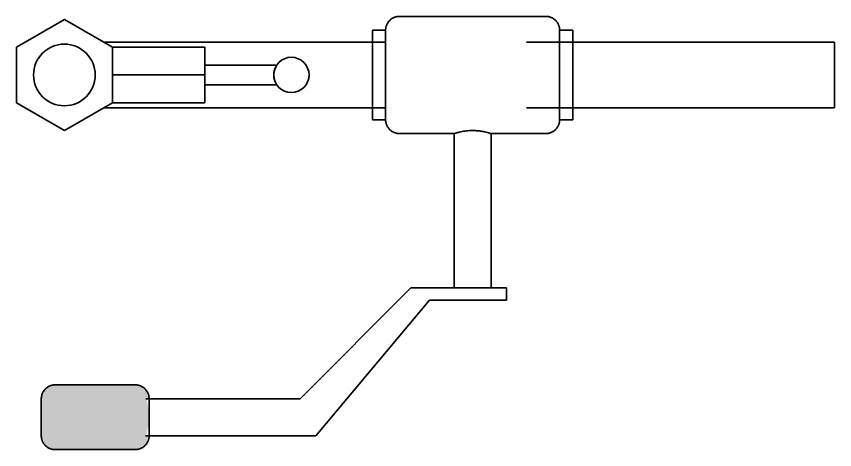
# Model space of a CAD drawing. Header units: millimetres. Extents: x -11989 to -4071, y -1478 to 4600.
# Drawn here: x -8574.5 to -8308.9, y 3874 to 4014.5 of the extents above; entities that cross this region are included whole.
import ezdxf

# ---------------------------------------------------------------- set-up
doc = ezdxf.new("R2010")
doc.units = ezdxf.units.MM
doc.layers.add('P-PIPE', color=7, linetype='Continuous', lineweight=35)

# ---------------------------------------------------------------- blocks, each defined once
blk = doc.blocks.new('Закладная угловая СГК_до70гр_ - Закладная угловая СГК_до70гр_-V36-Разрез 4')
at = {"layer": 'P-PIPE', "true_color": 0xff8000}
for points in [[(-8561.95, 3874), (-8561.95, 3895), (-8565.13, 3893.68), (-8566.45, 3890.5), (-8566.45, 3878.5), (-8566.14, 3878.02), (-8565.13, 3875.32)], [(-8561.95, 3874), (-8535.95, 3874), (-8535.95, 3895), (-8561.95, 3895), (-8561.95, 3875.41)], [(-8535.95, 3874), (-8532.77, 3875.32), (-8531.45, 3878.5), (-8532.46, 3878.72), (-8531.68, 3881.8), (-8531.57, 3883.01), (-8531.57, 3887), (-8532.2, 3890.02), (-8532.47, 3890.5), (-8531.45, 3890.5), (-8532.77, 3893.68), (-8535.95, 3895), (-8535.95, 3875.32)]]:
    blk.add_hatch(color=30, dxfattribs=at).paths.add_polyline_path(points)
at = {"layer": 'P-PIPE'}
for p, q in [((-8558.95, 4013.5), (-8574.54, 4004.5)), ((-8543.36, 4004.5), (-8558.95, 4013.5)), ((-8402.7, 4014.5), (-8450.2, 4014.5)), ((-8454.7, 4010), (-8458.95, 4010)), ((-8458.95, 4010), (-8458.95, 3981)), ((-8454.7, 4010), (-8454.7, 3981)), ((-8393.95, 4010), (-8398.2, 4010)), ((-8398.2, 3981), (-8398.2, 4010)), ((-8393.95, 3981), (-8393.95, 4010)), ((-8454.5, 4006.15), (-8508.95, 4006.15)), ((-8308.95, 4006.15), (-8408.95, 4006.15)), ((-8308.95, 4006.15), (-8308.95, 3995.5)), ((-8574.54, 4004.5), (-8574.54, 3986.5)), ((-8543.36, 4004.5), (-8513.36, 4004.5)), ((-8543.36, 3986.5), (-8543.36, 4004.5)), ((-8513.36, 4004.5), (-8513.36, 3995.5)), ((-8490.06, 3998.65), (-8513.36, 3998.65)), ((-8543.36, 3995.5), (-8513.36, 3995.5)), ((-8513.36, 3995.5), (-8513.36, 3986.5)), ((-8308.95, 3995.5), (-8308.95, 3984.85)), ((-8513.36, 3992.35), (-8490.06, 3992.35)), ((-8574.54, 3986.5), (-8558.95, 3977.5)), ((-8558.95, 3977.5), (-8543.36, 3986.5)), ((-8543.36, 3986.5), (-8513.36, 3986.5)), ((-8508.95, 3984.85), (-8454.5, 3984.85)), ((-8408.95, 3984.85), (-8308.95, 3984.85)), ((-8458.95, 3981), (-8454.7, 3981)), ((-8398.2, 3981), (-8393.95, 3981)), ((-8450.2, 3976.5), (-8432.45, 3976.5)), ((-8432.45, 3976.5), (-8432.45, 3926.5)), ((-8420.45, 3976.5), (-8402.7, 3976.5)), ((-8420.45, 3926.5), (-8420.45, 3976.5)), ((-8446.45, 3926.5), (-8482.45, 3890.5)), ((-8415.45, 3926.5), (-8446.45, 3926.5)), ((-8415.45, 3922.5), (-8415.45, 3926.5)), ((-8477.37, 3878.5), (-8440.45, 3922.5)), ((-8440.45, 3922.5), (-8415.45, 3922.5)), ((-8535.95, 3895), (-8561.95, 3895)), ((-8482.45, 3890.5), (-8532.47, 3890.5)), ((-8532.64, 3878.5), (-8477.37, 3878.5)), ((-8561.95, 3874), (-8535.95, 3874))]:
    blk.add_line(p, q, dxfattribs=at)
at = {"layer": 'P-PIPE', "flags": 128}
for points in [[(-8454.7, 4010), (-8454.69, 4010.18), (-8454.68, 4010.36), (-8454.67, 4010.54), (-8454.64, 4010.72), (-8454.61, 4010.89), (-8454.57, 4011.07), (-8454.52, 4011.24), (-8454.47, 4011.42), (-8454.41, 4011.59), (-8454.34, 4011.75), (-8454.27, 4011.92), (-8454.19, 4012.08), (-8454.1, 4012.24), (-8454.01, 4012.39), (-8453.91, 4012.54), (-8453.81, 4012.69), (-8453.7, 4012.83), (-8453.58, 4012.97), (-8453.46, 4013.1), (-8453.33, 4013.23), (-8453.2, 4013.35), (-8453.06, 4013.47), (-8452.92, 4013.58), (-8452.78, 4013.69), (-8452.63, 4013.79), (-8452.48, 4013.88), (-8452.32, 4013.97), (-8452.16, 4014.05), (-8451.99, 4014.13), (-8451.83, 4014.19), (-8451.66, 4014.26), (-8451.49, 4014.31), (-8451.31, 4014.36), (-8451.14, 4014.4), (-8450.96, 4014.43), (-8450.78, 4014.46), (-8450.61, 4014.48), (-8450.43, 4014.49), (-8450.25, 4014.5), (-8450.2, 4014.5)], [(-8402.7, 4014.5), (-8402.52, 4014.5), (-8402.34, 4014.49), (-8402.16, 4014.47), (-8401.98, 4014.44), (-8401.8, 4014.41), (-8401.63, 4014.37), (-8401.45, 4014.32), (-8401.28, 4014.27), (-8401.11, 4014.21), (-8400.95, 4014.14), (-8400.78, 4014.07), (-8400.62, 4013.99), (-8400.46, 4013.91), (-8400.31, 4013.81), (-8400.16, 4013.71), (-8400.01, 4013.61), (-8399.87, 4013.5), (-8399.73, 4013.38), (-8399.6, 4013.26), (-8399.47, 4013.14), (-8399.35, 4013), (-8399.23, 4012.87), (-8399.12, 4012.73), (-8399.01, 4012.58), (-8398.91, 4012.43), (-8398.82, 4012.28), (-8398.73, 4012.12), (-8398.65, 4011.96), (-8398.57, 4011.8), (-8398.5, 4011.63), (-8398.44, 4011.46), (-8398.39, 4011.29), (-8398.34, 4011.12), (-8398.3, 4010.94), (-8398.26, 4010.76), (-8398.24, 4010.59), (-8398.22, 4010.41), (-8398.2, 4010.23), (-8398.2, 4010.05), (-8398.2, 4010)], [(-8454.7, 4006.94), (-8454.7, 4007.29), (-8454.7, 4007.62), (-8454.7, 4007.92), (-8454.7, 4008.21), (-8454.7, 4008.48), (-8454.7, 4008.73), (-8454.7, 4008.96), (-8454.7, 4009.16), (-8454.7, 4009.35), (-8454.7, 4009.51), (-8454.7, 4009.65), (-8454.7, 4009.76), (-8454.7, 4009.85), (-8454.7, 4009.93), (-8454.7, 4009.97), (-8454.7, 4010), (-8454.7, 4010)], [(-8454.7, 4010), (-8454.7, 4009.99), (-8454.7, 4009.95), (-8454.7, 4009.9), (-8454.7, 4009.81), (-8454.7, 4009.71), (-8454.7, 4009.58), (-8454.7, 4009.44), (-8454.7, 4009.26), (-8454.7, 4009.07), (-8454.7, 4008.86), (-8454.7, 4008.62), (-8454.7, 4008.36), (-8454.7, 4008.08), (-8454.7, 4007.79), (-8454.7, 4007.47), (-8454.7, 4007.13), (-8454.7, 4006.77), (-8454.7, 4006.4), (-8454.7, 4006.01), (-8454.7, 4005.6), (-8454.7, 4005.18), (-8454.7, 4004.74), (-8454.7, 4004.28), (-8454.7, 4003.82), (-8454.7, 4003.33), (-8454.7, 4002.84), (-8454.7, 4002.33), (-8454.7, 4001.82), (-8454.7, 4001.29), (-8454.7, 4000.75), (-8454.7, 4000.21), (-8454.7, 3999.66), (-8454.7, 3999.1), (-8454.7, 3998.53), (-8454.7, 3997.96), (-8454.7, 3997.39), (-8454.7, 3996.81), (-8454.7, 3996.24), (-8454.7, 3995.66), (-8454.7, 3995.08), (-8454.7, 3994.5), (-8454.7, 3993.92), (-8454.7, 3993.34), (-8454.7, 3992.77), (-8454.7, 3992.21), (-8454.7, 3991.64), (-8454.7, 3991.09), (-8454.7, 3990.54), (-8454.7, 3990), (-8454.7, 3989.47), (-8454.7, 3988.94), (-8454.7, 3988.43), (-8454.7, 3987.93), (-8454.7, 3987.44), (-8454.7, 3986.97), (-8454.7, 3986.5), (-8454.7, 3986.06), (-8454.7, 3985.62), (-8454.7, 3985.21), (-8454.7, 3984.81), (-8454.7, 3984.42), (-8454.7, 3984.06), (-8454.7, 3983.71), (-8454.7, 3983.38), (-8454.7, 3983.08), (-8454.7, 3982.79), (-8454.7, 3982.52), (-8454.7, 3982.27), (-8454.7, 3982.04), (-8454.7, 3981.84), (-8454.7, 3981.65), (-8454.7, 3981.49), (-8454.7, 3981.35), (-8454.7, 3981.24), (-8454.7, 3981.15), (-8454.7, 3981.07), (-8454.7, 3981.03), (-8454.7, 3981), (-8454.7, 3981)], [(-8398.2, 4010), (-8398.2, 4009.99), (-8398.2, 4009.95), (-8398.2, 4009.9), (-8398.2, 4009.81), (-8398.2, 4009.71), (-8398.2, 4009.58), (-8398.2, 4009.44), (-8398.2, 4009.26), (-8398.2, 4009.07), (-8398.2, 4008.86), (-8398.2, 4008.62), (-8398.2, 4008.36), (-8398.2, 4008.08), (-8398.2, 4007.79), (-8398.2, 4007.47), (-8398.2, 4007.13), (-8398.2, 4006.77)], [(-8398.2, 3981), (-8398.2, 3981.01), (-8398.2, 3981.05), (-8398.2, 3981.1), (-8398.2, 3981.19), (-8398.2, 3981.29), (-8398.2, 3981.42), (-8398.2, 3981.56), (-8398.2, 3981.74), (-8398.2, 3981.93), (-8398.2, 3982.14), (-8398.2, 3982.38), (-8398.2, 3982.64), (-8398.2, 3982.92), (-8398.2, 3983.21), (-8398.2, 3983.53), (-8398.2, 3983.87), (-8398.2, 3984.23), (-8398.2, 3984.6), (-8398.2, 3984.99), (-8398.2, 3985.4), (-8398.2, 3985.82), (-8398.2, 3986.26), (-8398.2, 3986.72), (-8398.2, 3987.18), (-8398.2, 3987.67), (-8398.2, 3988.16), (-8398.2, 3988.67), (-8398.2, 3989.18), (-8398.2, 3989.71), (-8398.2, 3990.25), (-8398.2, 3990.79), (-8398.2, 3991.34), (-8398.2, 3991.9), (-8398.2, 3992.47), (-8398.2, 3993.04), (-8398.2, 3993.61), (-8398.2, 3994.19), (-8398.2, 3994.76), (-8398.2, 3995.34), (-8398.2, 3995.92), (-8398.2, 3996.5), (-8398.2, 3997.08), (-8398.2, 3997.66), (-8398.2, 3998.23), (-8398.2, 3998.79), (-8398.2, 3999.36), (-8398.2, 3999.91), (-8398.2, 4000.46), (-8398.2, 4001), (-8398.2, 4001.53), (-8398.2, 4002.06), (-8398.2, 4002.57), (-8398.2, 4003.07), (-8398.2, 4003.56), (-8398.2, 4004.03), (-8398.2, 4004.5), (-8398.2, 4004.94), (-8398.2, 4005.38), (-8398.2, 4005.79), (-8398.2, 4006.19), (-8398.2, 4006.58), (-8398.2, 4006.94), (-8398.2, 4007.29), (-8398.2, 4007.62), (-8398.2, 4007.92), (-8398.2, 4008.21), (-8398.2, 4008.48), (-8398.2, 4008.73), (-8398.2, 4008.96), (-8398.2, 4009.16), (-8398.2, 4009.35), (-8398.2, 4009.51), (-8398.2, 4009.65), (-8398.2, 4009.76), (-8398.2, 4009.85), (-8398.2, 4009.93), (-8398.2, 4009.97), (-8398.2, 4010), (-8398.2, 4010)], [(-8546.22, 4006.15), (-8545.19, 4006.15), (-8543.78, 4006.15), (-8542.32, 4006.15), (-8540.81, 4006.15), (-8539.24, 4006.15), (-8537.62, 4006.15), (-8535.96, 4006.15), (-8534.26, 4006.15), (-8532.51, 4006.15), (-8530.73, 4006.15), (-8528.91, 4006.15), (-8527.07, 4006.15), (-8525.19, 4006.15), (-8523.28, 4006.15), (-8521.36, 4006.15), (-8519.41, 4006.15), (-8517.45, 4006.15), (-8515.47, 4006.15), (-8513.48, 4006.15), (-8511.49, 4006.15), (-8509.49, 4006.15), (-8508.95, 4006.15)], [(-8508.95, 3984.85), (-8510.95, 3984.85), (-8512.94, 3984.85), (-8514.93, 3984.85), (-8516.91, 3984.85), (-8518.88, 3984.85), (-8520.83, 3984.85), (-8522.77, 3984.85), (-8524.68, 3984.85), (-8526.56, 3984.85), (-8528.42, 3984.85), (-8530.24, 3984.85), (-8532.04, 3984.85), (-8533.79, 3984.85), (-8535.51, 3984.85), (-8537.18, 3984.85), (-8538.81, 3984.85), (-8540.39, 3984.85), (-8541.92, 3984.85), (-8543.39, 3984.85), (-8544.82, 3984.85), (-8546.18, 3984.85)], [(-8454.7, 3981), (-8454.7, 3981.01), (-8454.7, 3981.05), (-8454.7, 3981.1), (-8454.7, 3981.19), (-8454.7, 3981.29), (-8454.7, 3981.42), (-8454.7, 3981.56), (-8454.7, 3981.74), (-8454.7, 3981.93), (-8454.7, 3982.14), (-8454.7, 3982.38), (-8454.7, 3982.64), (-8454.7, 3982.92), (-8454.7, 3983.21), (-8454.7, 3983.53), (-8454.7, 3983.87)], [(-8398.2, 3984.06), (-8398.2, 3983.71), (-8398.2, 3983.38), (-8398.2, 3983.08), (-8398.2, 3982.79), (-8398.2, 3982.52), (-8398.2, 3982.27), (-8398.2, 3982.04), (-8398.2, 3981.84), (-8398.2, 3981.65), (-8398.2, 3981.49), (-8398.2, 3981.35), (-8398.2, 3981.24), (-8398.2, 3981.15), (-8398.2, 3981.07), (-8398.2, 3981.03), (-8398.2, 3981), (-8398.2, 3981)], [(-8450.2, 3976.5), (-8450.38, 3976.5), (-8450.56, 3976.51), (-8450.74, 3976.53), (-8450.91, 3976.56), (-8451.09, 3976.59), (-8451.27, 3976.63), (-8451.44, 3976.68), (-8451.61, 3976.73), (-8451.78, 3976.79), (-8451.95, 3976.86), (-8452.11, 3976.93), (-8452.28, 3977.01), (-8452.43, 3977.09), (-8452.59, 3977.19), (-8452.74, 3977.29), (-8452.89, 3977.39), (-8453.03, 3977.5), (-8453.16, 3977.62), (-8453.3, 3977.74), (-8453.43, 3977.86), (-8453.55, 3978), (-8453.67, 3978.13), (-8453.78, 3978.27), (-8453.88, 3978.42), (-8453.98, 3978.57), (-8454.08, 3978.72), (-8454.17, 3978.88), (-8454.25, 3979.04), (-8454.32, 3979.2), (-8454.39, 3979.37), (-8454.45, 3979.54), (-8454.51, 3979.71), (-8454.56, 3979.88), (-8454.6, 3980.06), (-8454.63, 3980.24), (-8454.66, 3980.41), (-8454.68, 3980.59), (-8454.69, 3980.77), (-8454.7, 3980.95), (-8454.7, 3981)], [(-8398.2, 3981), (-8398.2, 3980.82), (-8398.21, 3980.64), (-8398.23, 3980.46), (-8398.26, 3980.28), (-8398.29, 3980.11), (-8398.33, 3979.93), (-8398.37, 3979.76), (-8398.43, 3979.58), (-8398.49, 3979.41), (-8398.55, 3979.25), (-8398.63, 3979.08), (-8398.71, 3978.92), (-8398.79, 3978.76), (-8398.89, 3978.61), (-8398.98, 3978.46), (-8399.09, 3978.31), (-8399.2, 3978.17), (-8399.31, 3978.03), (-8399.44, 3977.9), (-8399.56, 3977.77), (-8399.69, 3977.65), (-8399.83, 3977.53), (-8399.97, 3977.42), (-8400.12, 3977.31), (-8400.27, 3977.21), (-8400.42, 3977.12), (-8400.58, 3977.03), (-8400.74, 3976.95), (-8400.9, 3976.87), (-8401.07, 3976.81), (-8401.24, 3976.74), (-8401.41, 3976.69), (-8401.58, 3976.64), (-8401.76, 3976.6), (-8401.93, 3976.57), (-8402.11, 3976.54), (-8402.29, 3976.52), (-8402.47, 3976.51), (-8402.65, 3976.5), (-8402.7, 3976.5)], [(-8566.45, 3890.5), (-8566.44, 3890.68), (-8566.43, 3890.86), (-8566.42, 3891.04), (-8566.39, 3891.22), (-8566.36, 3891.39), (-8566.32, 3891.57), (-8566.27, 3891.74), (-8566.22, 3891.92), (-8566.16, 3892.09), (-8566.09, 3892.25), (-8566.02, 3892.42), (-8565.94, 3892.58), (-8565.85, 3892.74), (-8565.76, 3892.89), (-8565.66, 3893.04), (-8565.56, 3893.19), (-8565.45, 3893.33), (-8565.33, 3893.47), (-8565.21, 3893.6), (-8565.08, 3893.73), (-8564.95, 3893.85), (-8564.81, 3893.97), (-8564.67, 3894.08), (-8564.53, 3894.19), (-8564.38, 3894.29), (-8564.23, 3894.38), (-8564.07, 3894.47), (-8563.91, 3894.55), (-8563.74, 3894.63), (-8563.58, 3894.69), (-8563.41, 3894.76), (-8563.24, 3894.81), (-8563.06, 3894.86), (-8562.89, 3894.9), (-8562.71, 3894.93), (-8562.53, 3894.96), (-8562.36, 3894.98), (-8562.18, 3894.99), (-8562, 3895), (-8561.95, 3895)], [(-8535.95, 3895), (-8535.77, 3895), (-8535.59, 3894.99), (-8535.41, 3894.97), (-8535.23, 3894.94), (-8535.05, 3894.91), (-8534.88, 3894.87), (-8534.7, 3894.82), (-8534.53, 3894.77), (-8534.36, 3894.71), (-8534.2, 3894.64), (-8534.03, 3894.57), (-8533.87, 3894.49), (-8533.71, 3894.41), (-8533.56, 3894.31), (-8533.41, 3894.21), (-8533.26, 3894.11), (-8533.12, 3894), (-8532.98, 3893.88), (-8532.85, 3893.76), (-8532.72, 3893.64), (-8532.6, 3893.5), (-8532.48, 3893.37), (-8532.37, 3893.23), (-8532.26, 3893.08), (-8532.16, 3892.93), (-8532.07, 3892.78), (-8531.98, 3892.62), (-8531.9, 3892.46), (-8531.82, 3892.3), (-8531.75, 3892.13), (-8531.69, 3891.96), (-8531.64, 3891.79), (-8531.59, 3891.62), (-8531.55, 3891.44), (-8531.51, 3891.26), (-8531.49, 3891.09), (-8531.47, 3890.91), (-8531.45, 3890.73), (-8531.45, 3890.55), (-8531.45, 3890.5)], [(-8566.45, 3887.42), (-8566.45, 3887.63), (-8566.45, 3887.83), (-8566.45, 3888.03), (-8566.45, 3888.22), (-8566.45, 3888.41), (-8566.45, 3888.59), (-8566.45, 3888.76), (-8566.45, 3888.92), (-8566.45, 3889.08), (-8566.45, 3889.23), (-8566.45, 3889.38), (-8566.45, 3889.51), (-8566.45, 3889.64), (-8566.45, 3889.76), (-8566.45, 3889.87), (-8566.45, 3889.97), (-8566.45, 3890.07), (-8566.45, 3890.15), (-8566.45, 3890.23), (-8566.45, 3890.3), (-8566.45, 3890.35), (-8566.45, 3890.4), (-8566.45, 3890.44), (-8566.45, 3890.47), (-8566.45, 3890.49), (-8566.45, 3890.5), (-8566.45, 3890.5)], [(-8566.45, 3890.5), (-8566.45, 3890.5), (-8566.45, 3890.48), (-8566.45, 3890.46), (-8566.45, 3890.42), (-8566.45, 3890.38), (-8566.45, 3890.33), (-8566.45, 3890.27), (-8566.45, 3890.2), (-8566.45, 3890.12), (-8566.45, 3890.03), (-8566.45, 3889.93), (-8566.45, 3889.82), (-8566.45, 3889.71), (-8566.45, 3889.58), (-8566.45, 3889.45), (-8566.45, 3889.31), (-8566.45, 3889.17), (-8566.45, 3889.01), (-8566.45, 3888.85), (-8566.45, 3888.68), (-8566.45, 3888.5), (-8566.45, 3888.32), (-8566.45, 3888.13), (-8566.45, 3887.94), (-8566.45, 3887.74), (-8566.45, 3887.54), (-8566.45, 3887.33), (-8566.45, 3887.11), (-8566.45, 3886.9), (-8566.45, 3886.67), (-8566.45, 3886.45), (-8566.45, 3886.22), (-8566.45, 3885.99), (-8566.45, 3885.76), (-8566.45, 3885.52), (-8566.45, 3885.28), (-8566.45, 3885.04), (-8566.45, 3884.8), (-8566.45, 3884.56), (-8566.45, 3884.32), (-8566.45, 3884.09), (-8566.45, 3883.85), (-8566.45, 3883.61), (-8566.45, 3883.37), (-8566.45, 3883.14), (-8566.45, 3882.9), (-8566.45, 3882.67), (-8566.45, 3882.45), (-8566.45, 3882.22), (-8566.45, 3882), (-8566.45, 3881.79), (-8566.45, 3881.58), (-8566.45, 3881.37), (-8566.45, 3881.17), (-8566.45, 3880.97), (-8566.45, 3880.78), (-8566.45, 3880.59), (-8566.45, 3880.41), (-8566.45, 3880.24), (-8566.45, 3880.08), (-8566.45, 3879.92), (-8566.45, 3879.77), (-8566.45, 3879.62), (-8566.45, 3879.49), (-8566.45, 3879.36), (-8566.45, 3879.24), (-8566.45, 3879.13), (-8566.45, 3879.03), (-8566.45, 3878.93), (-8566.45, 3878.85), (-8566.45, 3878.77), (-8566.45, 3878.7), (-8566.45, 3878.65), (-8566.45, 3878.6), (-8566.45, 3878.56), (-8566.45, 3878.53), (-8566.45, 3878.51), (-8566.45, 3878.5), (-8566.45, 3878.5)], [(-8531.45, 3890.5), (-8531.45, 3890.48), (-8531.45, 3890.46), (-8531.45, 3890.42), (-8531.45, 3890.38), (-8531.45, 3890.33), (-8531.45, 3890.27), (-8531.45, 3890.2), (-8531.45, 3890.12), (-8531.45, 3890.03), (-8531.45, 3889.93), (-8531.45, 3889.82), (-8531.45, 3889.71), (-8531.45, 3889.58), (-8531.45, 3889.45), (-8531.45, 3889.31), (-8531.45, 3889.17), (-8531.45, 3889.01), (-8531.45, 3888.85), (-8531.45, 3888.68), (-8531.45, 3888.5), (-8531.45, 3888.32)], [(-8531.45, 3878.5), (-8531.45, 3878.52), (-8531.45, 3878.54), (-8531.45, 3878.58), (-8531.45, 3878.62), (-8531.45, 3878.67), (-8531.45, 3878.73), (-8531.45, 3878.8), (-8531.45, 3878.88), (-8531.45, 3878.97), (-8531.45, 3879.07), (-8531.45, 3879.18), (-8531.45, 3879.29), (-8531.45, 3879.42), (-8531.45, 3879.55), (-8531.45, 3879.69), (-8531.45, 3879.83), (-8531.45, 3879.99), (-8531.45, 3880.15), (-8531.45, 3880.32), (-8531.45, 3880.5), (-8531.45, 3880.68), (-8531.45, 3880.87), (-8531.45, 3881.06), (-8531.45, 3881.26), (-8531.45, 3881.46), (-8531.45, 3881.67), (-8531.45, 3881.89), (-8531.45, 3882.1), (-8531.45, 3882.33), (-8531.45, 3882.55), (-8531.45, 3882.78), (-8531.45, 3883.01), (-8531.45, 3883.24), (-8531.45, 3883.48), (-8531.45, 3883.72), (-8531.45, 3883.96), (-8531.45, 3884.2), (-8531.45, 3884.44), (-8531.45, 3884.68), (-8531.45, 3884.91), (-8531.45, 3885.15), (-8531.45, 3885.39), (-8531.45, 3885.63), (-8531.45, 3885.86), (-8531.45, 3886.1), (-8531.45, 3886.33), (-8531.45, 3886.55), (-8531.45, 3886.78), (-8531.45, 3887), (-8531.45, 3887.21), (-8531.45, 3887.42), (-8531.45, 3887.63), (-8531.45, 3887.83), (-8531.45, 3888.03), (-8531.45, 3888.22), (-8531.45, 3888.41), (-8531.45, 3888.59), (-8531.45, 3888.76), (-8531.45, 3888.92), (-8531.45, 3889.08), (-8531.45, 3889.23), (-8531.45, 3889.38), (-8531.45, 3889.51), (-8531.45, 3889.64), (-8531.45, 3889.76), (-8531.45, 3889.87), (-8531.45, 3889.97), (-8531.45, 3890.07), (-8531.45, 3890.15), (-8531.45, 3890.23), (-8531.45, 3890.3), (-8531.45, 3890.35), (-8531.45, 3890.4), (-8531.45, 3890.44), (-8531.45, 3890.47), (-8531.45, 3890.49), (-8531.45, 3890.5)], [(-8566.45, 3878.5), (-8566.45, 3878.5), (-8566.45, 3878.52), (-8566.45, 3878.54), (-8566.45, 3878.58), (-8566.45, 3878.62), (-8566.45, 3878.67), (-8566.45, 3878.73), (-8566.45, 3878.8), (-8566.45, 3878.88), (-8566.45, 3878.97), (-8566.45, 3879.07), (-8566.45, 3879.18), (-8566.45, 3879.29), (-8566.45, 3879.42), (-8566.45, 3879.55), (-8566.45, 3879.69), (-8566.45, 3879.83), (-8566.45, 3879.99), (-8566.45, 3880.15), (-8566.45, 3880.32), (-8566.45, 3880.5), (-8566.45, 3880.68), (-8566.45, 3880.87), (-8566.45, 3881.06), (-8566.45, 3881.26), (-8566.45, 3881.46), (-8566.45, 3881.67), (-8566.45, 3881.89)], [(-8531.45, 3880.59), (-8531.45, 3880.41), (-8531.45, 3880.24), (-8531.45, 3880.08), (-8531.45, 3879.92), (-8531.45, 3879.77), (-8531.45, 3879.62), (-8531.45, 3879.49), (-8531.45, 3879.36), (-8531.45, 3879.24), (-8531.45, 3879.13), (-8531.45, 3879.03), (-8531.45, 3878.93), (-8531.45, 3878.85), (-8531.45, 3878.77), (-8531.45, 3878.7), (-8531.45, 3878.65), (-8531.45, 3878.6), (-8531.45, 3878.56), (-8531.45, 3878.53), (-8531.45, 3878.51), (-8531.45, 3878.5)], [(-8561.95, 3874), (-8562.13, 3874), (-8562.31, 3874.01), (-8562.49, 3874.03), (-8562.66, 3874.06), (-8562.84, 3874.09), (-8563.02, 3874.13), (-8563.19, 3874.18), (-8563.36, 3874.23), (-8563.53, 3874.29), (-8563.7, 3874.36), (-8563.86, 3874.43), (-8564.03, 3874.51), (-8564.18, 3874.59), (-8564.34, 3874.69), (-8564.49, 3874.79), (-8564.64, 3874.89), (-8564.78, 3875), (-8564.91, 3875.12), (-8565.05, 3875.24), (-8565.18, 3875.36), (-8565.3, 3875.5), (-8565.42, 3875.63), (-8565.53, 3875.77), (-8565.63, 3875.92), (-8565.73, 3876.07), (-8565.83, 3876.22), (-8565.92, 3876.38), (-8566, 3876.54), (-8566.07, 3876.7), (-8566.14, 3876.87), (-8566.2, 3877.04), (-8566.26, 3877.21), (-8566.31, 3877.38), (-8566.35, 3877.56), (-8566.38, 3877.74), (-8566.41, 3877.91), (-8566.43, 3878.09), (-8566.44, 3878.27), (-8566.45, 3878.45), (-8566.45, 3878.5)], [(-8531.45, 3878.5), (-8531.45, 3878.32), (-8531.46, 3878.14), (-8531.48, 3877.96), (-8531.51, 3877.78), (-8531.54, 3877.61), (-8531.58, 3877.43), (-8531.62, 3877.26), (-8531.68, 3877.08), (-8531.74, 3876.91), (-8531.8, 3876.75), (-8531.88, 3876.58), (-8531.96, 3876.42), (-8532.04, 3876.26), (-8532.14, 3876.11), (-8532.23, 3875.96), (-8532.34, 3875.81), (-8532.45, 3875.67), (-8532.56, 3875.53), (-8532.69, 3875.4), (-8532.81, 3875.27), (-8532.94, 3875.15), (-8533.08, 3875.03), (-8533.22, 3874.92), (-8533.37, 3874.81), (-8533.52, 3874.71), (-8533.67, 3874.62), (-8533.83, 3874.53), (-8533.99, 3874.45), (-8534.15, 3874.37), (-8534.32, 3874.31), (-8534.49, 3874.24), (-8534.66, 3874.19), (-8534.83, 3874.14), (-8535.01, 3874.1), (-8535.18, 3874.07), (-8535.36, 3874.04), (-8535.54, 3874.02), (-8535.72, 3874.01), (-8535.9, 3874), (-8535.95, 3874)]]:
    blk.add_lwpolyline(points, dxfattribs=at)
at = {"layer": 'P-PIPE'}
for centre, radius, start, end in [((-8558.95, 3995.5), 10, 90, 270), ((-8558.95, 3995.5), 10, 90, 270), ((-8558.95, 3995.5), 10, 270, 90), ((-8558.95, 3995.5), 10, 270, 90), ((-8485.27, 3995.5), 5.73, 0, 180), ((-8485.27, 3995.5), 5.73, 180, 0)]:
    blk.add_arc(centre, radius, start, end, dxfattribs=at)
for points, knots in [([(-8491, 3995.5), (-8491, 3995.69), (-8490.98, 3995.97), (-8490.94, 3996.33), (-8490.9, 3996.6), (-8490.84, 3996.85), (-8490.78, 3997.09), (-8490.7, 3997.32), (-8490.63, 3997.53), (-8490.55, 3997.73), (-8490.47, 3997.91), (-8490.39, 3998.08), (-8490.31, 3998.22), (-8490.25, 3998.35), (-8490.18, 3998.46), (-8490.13, 3998.54), (-8490.09, 3998.6), (-8490.07, 3998.64), (-8490.06, 3998.65), (-8490.07, 3998.64), (-8490.08, 3998.62), (-8490.09, 3998.6)], [0, 0, 0, 0, 0.0555556, 0.0833333, 0.1111111, 0.1388889, 0.1666667, 0.1944444, 0.2222222, 0.25, 0.2777778, 0.3055556, 0.3333333, 0.3611111, 0.3888889, 0.4166667, 0.4444444, 0.4722222, 0.5, 0.5277778, 0.5555556, 0.5555556, 0.5555556, 0.5555556]), ([(-8490.09, 3992.4), (-8490.08, 3992.38), (-8490.07, 3992.36), (-8490.06, 3992.35), (-8490.07, 3992.36), (-8490.09, 3992.4), (-8490.13, 3992.46), (-8490.18, 3992.54), (-8490.25, 3992.65), (-8490.31, 3992.78), (-8490.39, 3992.92), (-8490.47, 3993.09), (-8490.55, 3993.27), (-8490.63, 3993.47), (-8490.7, 3993.68), (-8490.78, 3993.91), (-8490.84, 3994.15), (-8490.9, 3994.4), (-8490.94, 3994.67), (-8490.98, 3995.03), (-8491, 3995.31), (-8491, 3995.5)], [0.4444444, 0.4444444, 0.4444444, 0.4444444, 0.4722222, 0.5, 0.5277778, 0.5555556, 0.5833333, 0.6111111, 0.6388889, 0.6666667, 0.6944444, 0.7222222, 0.75, 0.7777778, 0.8055556, 0.8333333, 0.8611111, 0.8888889, 0.9166667, 0.9444444, 1, 1, 1, 1]), ([(-8432.45, 3976.5), (-8432.44, 3976.5), (-8432.38, 3976.52), (-8432.11, 3976.6), (-8431.66, 3976.73), (-8431.06, 3976.89), (-8430.32, 3977.07), (-8429.47, 3977.23), (-8428.52, 3977.36), (-8427.42, 3977.46), (-8426.4, 3977.48), (-8425.52, 3977.45), (-8424.68, 3977.39), (-8423.64, 3977.27), (-8422.56, 3977.07), (-8421.66, 3976.85), (-8420.74, 3976.6), (-8420.46, 3976.5), (-8420.45, 3976.5)], [0, 0, 0, 0, 0.055556, 0.111111, 0.166667, 0.222222, 0.277778, 0.333333, 0.388889, 0.444444, 0.513889, 0.548611, 0.583333, 0.652778, 0.722222, 0.791667, 0.861111, 1, 1, 1, 1])]:
    blk.add_open_spline(points, degree=3, knots=knots, dxfattribs=at)

msp = doc.modelspace()

# ---------------------------------------------------------------- block references
at = {"layer": 'P-PIPE'}
msp.add_blockref('Закладная угловая СГК_до70гр_ - Закладная угловая СГК_до70гр_-V36-Разрез 4', (0, 0), dxfattribs=at)

doc.saveas('drawing.dxf')
